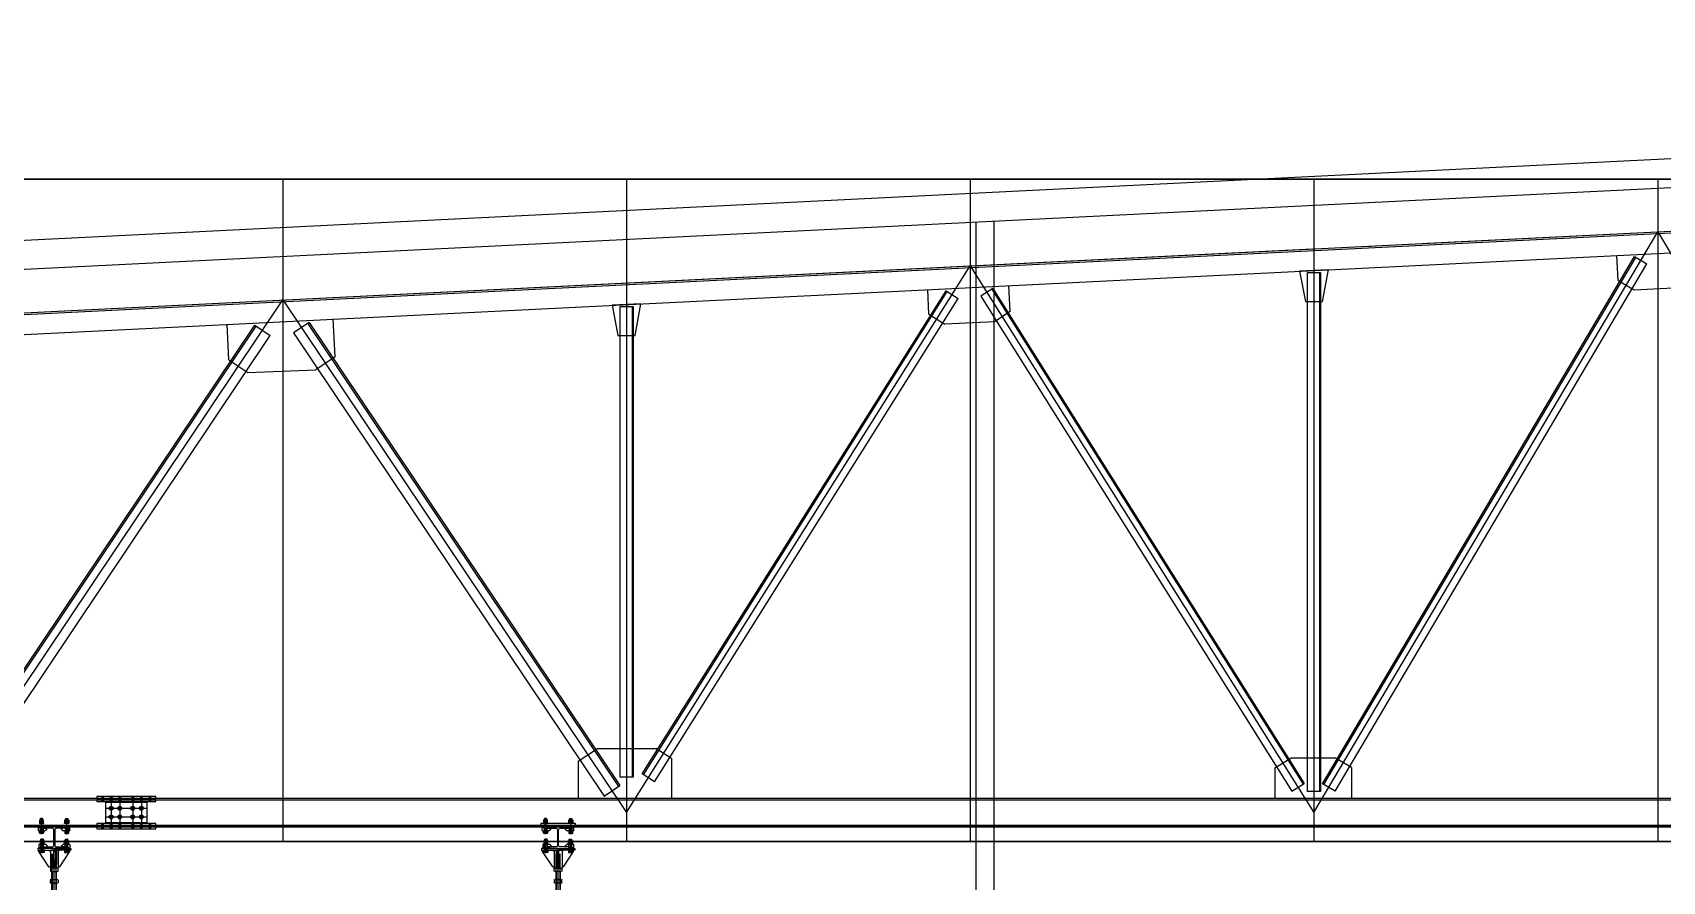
# Model space of a CAD drawing. Header units: millimetres. Extents: x 5349504 to 6791112, y -2212455 to -2153443.
# Drawn here: x 6301893 to 6313214, y -2189302 to -2183405 of the extents above; entities that cross this region are included whole.
import ezdxf
from ezdxf.xclip import XClip

# ---------------------------------------------------------------- set-up
doc = ezdxf.new("R2010")
doc.units = ezdxf.units.MM
doc.header["$LTSCALE"] = 400
doc.header["$XCLIPFRAME"] = 2
for name, pattern in [('CEN', [62, 60, -1, 0, -1]), ('CENTER', [50.8, 31.75, -6.35, 6.35, -6.35]), ('HIDDEN', [0.375, 0.25, -0.125])]:
    doc.linetypes.add(name, pattern=pattern)
doc.layers.get('0').update_dxf_attribs({"lineweight": 9})
doc.layers.get('DEFPOINTS').update_dxf_attribs({"color": 140})
for name, color, linetype in [('3ELEV', 3, 'Continuous'), ('4ELEV', 4, 'Continuous'), ('5ELEV', 5, 'Continuous'), ('BOLT', 5, 'Continuous'), ('CEN', 1, 'CEN'), ('EQUIP', 8, 'Continuous'), ('GRND', 8, 'Continuous'), ('GUSSET', 8, 'Continuous'), ('WAL', 3, 'Continuous')]:
    doc.layers.add(name, color=color, linetype=linetype)

# ---------------------------------------------------------------- blocks, each defined once
blk = doc.blocks.new('A$C245D25EF')
for p, q in [((0, 36), (0, 35)), ((2, 41), (14, 49)), ((24, 32), (6, 30)), ((55, 49), (14, 49)), ((21, 49), (51, 49)), ((26, 32), (24, 32)), ((26, 32), (26, 29)), ((49, 26), (29, 26)), ((52, 22), (49, 26)), ((55, 20), (54, 20)), ((58, 46), (58, 23))]:
    blk.add_line(p, q)
for centre, radius, start, end in [((5, 36), 5, 124.7787, 180), ((5, 35), 5, 180, 279.9262), ((29, 29), 3, 180, 270), ((54, 23), 3, 206.5651, 270), ((55, 46), 3, 0, 90), ((55, 23), 3, 270, 0)]:
    blk.add_arc(centre, radius, start, end)
at = {"layer": 'EQUIP'}
for p, q in [((26, 34), (26, 47)), ((46, 29), (27, 32)), ((36, 26), (36, 49)), ((45, 31), (45, 47)), ((49, 26), (48, 28))]:
    blk.add_line(p, q, dxfattribs=at)
blk.add_circle((36, 49), 0.2, dxfattribs=at)
for centre, radius, start, end in [((24, 47), 2, 0, 90), ((24, 34), 2, 262.7468, 0), ((47, 47), 2, 90, 180), ((47, 31), 2, 180, 249.9136), ((46, 26), 3, 26.5651, 82.7468)]:
    blk.add_arc(centre, radius, start, end, dxfattribs=at)
blk = doc.blocks.new('A$C09A963A0')
for p, q in [((3, 13), (24, 13)), ((7, 12), (7, 0)), ((21, 12), (21, 0))]:
    blk.add_line(p, q)
blk.add_lwpolyline([(0, 0), (0, 12, -0.309401), (7, 12, -0.154701), (21, 12, -0.309401), (28, 12), (28, 0), (0, 0)], format="xyb")
blk = doc.blocks.new('A$C24874AEF')
for p, q in [((20, 167, 0), (40, 167, 0)), ((20, 157, 0), (40, 157, 0)), ((22, 175, 0), (23, 176, 0)), ((22, 167, 0), (22, 175, 0)), ((38, 175, 0), (22, 175, 0)), ((37, 176, 0), (23, 176, 0)), ((23, 166, 0), (23, 158, 0)), ((38, 175, 0), (37, 176, 0)), ((37, 166, 0), (37, 158, 0)), ((38, 167, 0), (38, 175, 0)), ((210, 167, 0), (190, 167, 0)), ((210, 157, 0), (190, 157, 0)), ((192, 175, 0), (193, 176, 0)), ((192, 167, 0), (192, 175, 0)), ((192, 175, 0), (208, 175, 0)), ((193, 176, 0), (207, 176, 0)), ((193, 166, 0), (193, 158, 0)), ((208, 175, 0), (207, 176, 0)), ((207, 166, 0), (207, 158, 0)), ((208, 167, 0), (208, 175, 0)), ((8, 90), (8, 100)), ((78, -15), (8, 90)), ((27, 100), (31, 96)), ((29, 100), (33, 96)), ((78, 100), (88, 90)), ((153, 100), (143, 90)), ((153, -15), (223, 90)), ((201, 100), (197, 96)), ((203, 100), (199, 96)), ((223, 90), (223, 100)), ((78, -15), (88, -15)), ((153, -15), (143, -15))]:
    blk.add_line(p, q)
at = {"elevation": 0}
for points in [[(45, 141), (45, 144), (15, 144), (15, 141), (45, 141)], [(185, 141), (185, 144), (215, 144), (215, 141), (185, 141)]]:
    blk.add_lwpolyline(points, dxfattribs=at)
for points in [[(23, 166, 0.309401), (16, 166), (16, 158, 0.309401), (23, 158, 0.154701), (37, 158, 0.309401), (44, 158), (44, 166, 0.309401), (37, 166, 0.154701), (23, 166)], [(207, 166, -0.309401), (214, 166), (214, 158, -0.309401), (207, 158, -0.154701), (193, 158, -0.309401), (186, 158), (186, 166, -0.309401), (193, 166, -0.154701), (207, 166)]]:
    blk.add_lwpolyline(points, format="xyb", dxfattribs=at)
for points in [[(115, 112), (0, 112), (0, 100), (115, 100)], [(43, 100), (43, 96), (17, 96), (17, 100), (43, 100)], [(115, 112), (230, 112), (230, 100), (115, 100)], [(187, 100), (187, 96), (213, 96), (213, 100), (187, 100)]]:
    blk.add_lwpolyline(points)
for points in [[(88, 100), (88, 94), (82, 100)], [(143, 100), (149, 100), (143, 94)]]:
    blk.add_solid(points)
at = {"layer": 'EQUIP'}
for p, q in [((23, 176, 0), (23, 167, 0)), ((30, 78), (30, 176)), ((37, 176, 0), (37, 167, 0)), ((193, 176, 0), (193, 167, 0)), ((200, 78), (200, 176)), ((207, 176, 0), (207, 167, 0)), ((21, 112), (21, 100)), ((30, 111), (30, 97)), ((39, 112), (39, 100)), ((88, 100), (88, -25)), ((138, 100), (93, 100)), ((111, 90), (120, 90)), ((143, 100), (143, -25)), ((191, 112), (191, 100)), ((200, 111), (200, 97)), ((209, 112), (209, 100)), ((143, -25), (88, -25))]:
    blk.add_line(p, q, dxfattribs=at)
at = {"layer": 'EQUIP', "color": 3, "linetype": 'HIDDEN'}
for p, q in [((100, -25), (100, 100)), ((102, -25), (102, 100)), ((128, -25), (128, 100)), ((130, 100), (130, -25))]:
    blk.add_line(p, q, dxfattribs=at)
at = {"layer": 'EQUIP'}
blk.add_lwpolyline([(120, -15), (111, -15), (111, 100), (120, 100)], close=True, dxfattribs=at)
at = {"xscale": -1}
for name, p in [('A$C245D25EF', (66, 92, 0)), ('A$C09A963A0', (44, 144, 0))]:
    blk.add_blockref(name, p, dxfattribs=at)
for name, p in [('A$C245D25EF', (164, 92, 0)), ('A$C09A963A0', (186, 144, 0))]:
    blk.add_blockref(name, p)
at = {"extrusion": (0, 0, -1), "xscale": -1, "zscale": -1, "rotation": 180}
blk.add_blockref('A$C09A963A0', (-44, 96), dxfattribs=at)
at = {"extrusion": (0, 0, -1), "zscale": -1, "rotation": 180}
blk.add_blockref('A$C09A963A0', (-186, 96), dxfattribs=at)
blk = doc.blocks.new('A$C45230962')
at = {"color": 2, "linetype": 'HIDDEN'}
for p, q in [((-129, 148), (-127, 150)), ((-129, 92), (-129, 148)), ((-129, 148), (-99, 148)), ((-127, 150), (-101, 150)), ((-101, 150), (-99, 148)), ((-99, 148), (-99, 92)), ((-129, -92), (-129, -148)), ((-99, -148), (-99, -92)), ((-129, -148), (-99, -148)), ((-129, -148), (-127, -150)), ((-127, -150), (-101, -150)), ((-101, -150), (-99, -148))]:
    blk.add_line(p, q, dxfattribs=at)
at = {"color": 1, "linetype": 'CENTER'}
blk.add_line((-114, -153), (-114, 152), dxfattribs=at)
for p, q in [((-140, -10), (-140, 10)), ((-134, 68), (-94, 68)), ((-134, 12), (-94, 12)), ((-129, -68), (-129, 68)), ((-127, 70), (-127, 92)), ((-127, 10), (-127, -12)), ((-100, 70), (-100, 92)), ((-100, 10), (-100, -12)), ((-99, -68), (-99, 68)), ((-87, 10), (-87, -10)), ((-134, -12), (-94, -12)), ((-134, -68), (-94, -68)), ((-127, -70), (-127, -92)), ((-100, -70), (-100, -92))]:
    blk.add_line(p, q)
for points in [[(-140, 92), (-140, 70, 0.309401), (-127, 70, 0.154701), (-100, 70, 0.309401), (-87, 70), (-87, 92), (-140, 92)], [(-140, -92), (-140, -70, -0.309401), (-127, -70, -0.154701), (-100, -70, -0.309401), (-87, -70), (-87, -92), (-140, -92)]]:
    blk.add_lwpolyline(points, format="xyb")
for centre, radius, start, end in [((-134, 0), 11.8, 55.6158, 124.3842), ((-114, -32), 43.9, 72.412, 107.588), ((-94, 0), 11.8, 55.6158, 124.3842), ((-134, 0), 11.8, 235.6158, 304.3842), ((-114, 32), 43.9, 252.412, 287.588), ((-94, 0), 11.8, 235.6158, 304.3842)]:
    blk.add_arc(centre, radius, start, end)
at = {"layer": 'EQUIP', "color": 2, "linetype": 'HIDDEN'}
for p, q in [((-127, 92), (-127, 150)), ((-101, 92), (-101, 150)), ((-127, -92), (-127, -150)), ((-101, -92), (-101, -150))]:
    blk.add_line(p, q, dxfattribs=at)
at = {"layer": 'EQUIP'}
for p, q in [((-88, 92), (-140, 92)), ((-127, 68), (-127, -68)), ((-101, 68), (-101, -68)), ((-88, -92), (-140, -92))]:
    blk.add_line(p, q, dxfattribs=at)
blk = doc.blocks.new('BL-EQ-SECT_1_20230313')
at = {"layer": 'EQUIP'}
for p, q in [((64396, 12253), (64156, 12253)), ((64178, 12301, -13027), (64199, 12301, -13027)), ((64178, 12291, -13027), (64199, 12291, -13027)), ((64180, 12236), (64180, 12224)), ((64181, 12309), (64182, 12310)), ((64181, 12301, -13027), (64181, 12309)), ((64197, 12309), (64181, 12309)), ((64182, 12310), (64182, 12301, -13027)), ((64196, 12310), (64182, 12310)), ((64182, 12300, -13027), (64182, 12292, -13027)), ((64189, 12202), (64189, 12310, 0)), ((64189, 12235), (64189, 12221)), ((64196, 12310), (64196, 12301, -13027)), ((64197, 12309), (64196, 12310)), ((64196, 12300, -13027), (64196, 12292, -13027)), ((64197, 12301, -13027), (64197, 12309)), ((64198, 12236), (64198, 12224)), ((64374, 12301, -13027), (64353, 12301, -13027)), ((64374, 12291, -13027), (64353, 12291, -13027)), ((64355, 12236), (64355, 12224)), ((64356, 12309), (64357, 12310)), ((64356, 12301, -13027), (64356, 12309)), ((64356, 12309), (64372, 12309)), ((64357, 12310), (64357, 12301, -13027)), ((64357, 12310), (64371, 12310)), ((64357, 12300, -13027), (64357, 12292, -13027)), ((64364, 12202), (64364, 12310, 0)), ((64364, 12235), (64364, 12221)), ((64371, 12310), (64371, 12301, -13027)), ((64372, 12309), (64371, 12310)), ((64371, 12300, -13027), (64371, 12292, -13027)), ((64372, 12301, -13027), (64372, 12309)), ((64373, 12236), (64373, 12224)), ((67656, 12253), (67896, 12253)), ((67678, 12301, -13027), (67699, 12301, -13027)), ((67678, 12291, -13027), (67699, 12291, -13027)), ((67680, 12236), (67680, 12224)), ((67681, 12309), (67682, 12310)), ((67681, 12301, -13027), (67681, 12309)), ((67697, 12309), (67681, 12309)), ((67682, 12310), (67682, 12301, -13027)), ((67696, 12310), (67682, 12310)), ((67682, 12300, -13027), (67682, 12292, -13027)), ((67689, 12202), (67689, 12310, 0)), ((67689, 12235), (67689, 12221)), ((67696, 12310), (67696, 12301, -13027)), ((67697, 12309), (67696, 12310)), ((67696, 12300, -13027), (67696, 12292, -13027)), ((67697, 12301, -13027), (67697, 12309)), ((67698, 12236), (67698, 12224)), ((67874, 12301, -13027), (67853, 12301, -13027)), ((67874, 12291, -13027), (67853, 12291, -13027)), ((67855, 12236), (67855, 12224)), ((67856, 12309), (67857, 12310)), ((67856, 12301, -13027), (67856, 12309)), ((67856, 12309), (67872, 12309)), ((67857, 12310), (67857, 12301, -13027)), ((67857, 12310), (67871, 12310)), ((67857, 12300, -13027), (67857, 12292, -13027)), ((67864, 12202), (67864, 12310, 0)), ((67864, 12235), (67864, 12221)), ((67871, 12310), (67871, 12301, -13027)), ((67872, 12309), (67871, 12310)), ((67871, 12300, -13027), (67871, 12292, -13027)), ((67872, 12301, -13027), (67872, 12309)), ((67873, 12236), (67873, 12224)), ((64186, 12224), (64190, 12220)), ((64188, 12224), (64192, 12220)), ((64365, 12224), (64361, 12220)), ((64367, 12224), (64363, 12220)), ((67686, 12224), (67690, 12220)), ((67688, 12224), (67692, 12220)), ((67865, 12224), (67861, 12220)), ((67867, 12224), (67863, 12220)), ((64259, 11966, -13027), (64259, 11971, -13027)), ((64259, 11971, -13027), (64294, 11971, -13027)), ((64294, 11966, -13027), (64294, 11971, -13027)), ((67794, 11971, -13027), (67759, 11971, -13027)), ((67759, 11966, -13027), (67759, 11971, -13027)), ((67794, 11966, -13027), (67794, 11971, -13027))]:
    blk.add_line(p, q, dxfattribs=at)
at = {"layer": 'EQUIP', "elevation": -13027}
blk.add_lwpolyline([(64156, 12275), (64396, 12275), (64396, 12263), (64156, 12263)], close=True, dxfattribs=at)
at = {"layer": 'EQUIP'}
for points, elevation in [([(64204, 12275), (64204, 12278), (64174, 12278), (64174, 12275), (64204, 12275)], -13027), ([(64349, 12275), (64349, 12278), (64379, 12278), (64379, 12275), (64349, 12275)], -13027), ([(67704, 12275), (67704, 12278), (67674, 12278), (67674, 12275), (67704, 12275)], -13027), ([(67849, 12275), (67849, 12278), (67879, 12278), (67879, 12275), (67849, 12275)], -13027), ([(64202, 12224), (64202, 12220), (64175, 12220), (64175, 12224), (64202, 12224)], 0), ([(64350, 12224), (64350, 12220), (64377, 12220), (64377, 12224), (64350, 12224)], 0), ([(67702, 12224), (67702, 12220), (67675, 12220), (67675, 12224), (67702, 12224)], 0), ([(67850, 12224), (67850, 12220), (67877, 12220), (67877, 12224), (67850, 12224)], 0)]:
    blk.add_lwpolyline(points, dxfattribs=dict(at, elevation=elevation))
at = {"layer": 'EQUIP', "elevation": -13027}
for points in [[(64182, 12300, 0.309401), (64175, 12300), (64175, 12292, 0.309401), (64182, 12292, 0.154701), (64196, 12292, 0.309401), (64203, 12292), (64203, 12300, 0.309401), (64196, 12300, 0.154701), (64182, 12300)], [(64371, 12300, -0.309401), (64378, 12300), (64378, 12292, -0.309401), (64371, 12292, -0.154701), (64357, 12292, -0.309401), (64350, 12292), (64350, 12300, -0.309401), (64357, 12300, -0.154701), (64371, 12300)], [(67682, 12300, 0.309401), (67675, 12300), (67675, 12292, 0.309401), (67682, 12292, 0.154701), (67696, 12292, 0.309401), (67703, 12292), (67703, 12300, 0.309401), (67696, 12300, 0.154701), (67682, 12300)], [(67871, 12300, -0.309401), (67878, 12300), (67878, 12292, -0.309401), (67871, 12292, -0.154701), (67857, 12292, -0.309401), (67850, 12292), (67850, 12300, -0.309401), (67857, 12300, -0.154701), (67871, 12300)]]:
    blk.add_lwpolyline(points, format="xyb", dxfattribs=at)
at = {"layer": 'EQUIP'}
for points in [[(64276, 12103), (64201, 12103), (64201, 12113), (64262, 12113, 0.414214), (64273, 12124), (64273, 12232, 0.414214), (64262, 12243), (64201, 12243), (64201, 12253), (64351, 12253), (64351, 12243), (64291, 12243, 0.414214), (64280, 12232), (64280, 12124, 0.414214), (64291, 12113), (64351, 12113), (64351, 12103), (64276, 12103)], [(67776, 12103), (67851, 12103), (67851, 12113), (67791, 12113, -0.414214), (67780, 12124), (67780, 12232, -0.414214), (67791, 12243), (67851, 12243), (67851, 12253), (67701, 12253), (67701, 12243), (67762, 12243, -0.414214), (67773, 12232), (67773, 12124, -0.414214), (67762, 12113), (67701, 12113), (67701, 12103), (67776, 12103)]]:
    blk.add_lwpolyline(points, format="xyb", dxfattribs=at)
at = {"layer": 'EQUIP', "rotation": 180}
for p in [(64225, 12273), (67725, 12273)]:
    blk.add_blockref('A$C245D25EF', p, dxfattribs=at)
at = {"layer": 'EQUIP', "xscale": -1}
for name, p in [('A$C09A963A0', (64203, 12278, -13027)), ('A$C09A963A0', (67703, 12278, -13027)), ('A$C24874AEF', (67891, 11991)), ('A$C45230962', (67663, 11874, -13027))]:
    blk.add_blockref(name, p, dxfattribs=at)
at = {"layer": 'EQUIP', "xscale": -1, "rotation": 180}
for p in [(64328, 12273), (67828, 12273)]:
    blk.add_blockref('A$C245D25EF', p, dxfattribs=at)
at = {"layer": 'EQUIP'}
for name, p in [('A$C09A963A0', (64350, 12278, -13027)), ('A$C09A963A0', (67850, 12278, -13027)), ('A$C24874AEF', (64161, 11991)), ('A$C45230962', (64390, 11874, -13027))]:
    blk.add_blockref(name, p, dxfattribs=at)
at = {"layer": 'EQUIP', "extrusion": (0, 0, -1), "xscale": -1, "zscale": -1, "rotation": 180}
for p in [(-64203, 12220), (-67703, 12220)]:
    blk.add_blockref('A$C09A963A0', p, dxfattribs=at)
at = {"layer": 'EQUIP', "extrusion": (0, 0, -1), "zscale": -1, "rotation": 180}
for p in [(-64350, 12220), (-67850, 12220)]:
    blk.add_blockref('A$C09A963A0', p, dxfattribs=at)
blk = doc.blocks.new('SPLICE_H200_S')
at = {"layer": 'BOLT', "const_width": 20}
for points in [[(-165, 76), (-165, 112)], [(-105, 76), (-105, 112)], [(-45, 76), (-45, 112)], [(45, 76), (45, 112)], [(105, 76), (105, 112)], [(165, 76), (165, 112)], [(-165, -112), (-165, -76)], [(-105, -112), (-105, -76)], [(-45, -112), (-45, -76)], [(45, -112), (45, -76)], [(105, -112), (105, -76)], [(165, -112), (165, -76)]]:
    blk.add_lwpolyline(points, dxfattribs=at)
at = {"layer": 'BOLT'}
for points in [[(205, 112), (-205, 112), (-205, 100), (205, 100)], [(205, 88), (-205, 88), (-205, 76), (205, 76)], [(145, 70), (-145, 70), (-145, -70), (145, -70)], [(-115, 24), (-105, 18), (-95, 24), (-95, 36), (-105, 42), (-115, 36)], [(-55, 24), (-45, 18), (-35, 24), (-35, 36), (-45, 42), (-55, 36)], [(35, 24), (45, 18), (55, 24), (55, 36), (45, 42), (35, 36)], [(95, 24), (105, 18), (115, 24), (115, 36), (105, 42), (95, 36)], [(205, -76), (-205, -76), (-205, -88), (205, -88)], [(205, -100), (-205, -100), (-205, -112), (205, -112)], [(-115, -36), (-105, -42), (-95, -36), (-95, -24), (-105, -18), (-115, -24)], [(-55, -36), (-45, -42), (-35, -36), (-35, -24), (-45, -18), (-55, -24)], [(35, -36), (45, -42), (55, -36), (55, -24), (45, -18), (35, -24)], [(95, -36), (105, -42), (115, -36), (115, -24), (105, -18), (95, -24)]]:
    blk.add_lwpolyline(points, close=True, dxfattribs=at)
for centre, radius in [((-105, 30), 14), ((-105, 30), 10), ((-45, 30), 14), ((-45, 30), 10), ((45, 30), 14), ((45, 30), 10), ((105, 30), 14), ((105, 30), 10), ((-105, -30), 14), ((-105, -30), 10), ((-45, -30), 14), ((-45, -30), 10), ((45, -30), 14), ((45, -30), 10), ((105, -30), 14), ((105, -30), 10)]:
    blk.add_circle(centre, radius, dxfattribs=at)
at = {"layer": 'DEFPOINTS'}
for p, q in [((-145, 30), (145, 30)), ((-105, 70), (-105, -70)), ((-45, 70), (-45, -70)), ((45, 70), (45, -70)), ((105, 70), (105, -70)), ((-145, -30), (145, -30))]:
    blk.add_line(p, q, dxfattribs=at)
blk = doc.blocks.new('BL-ROOF_SECT_1')
at = {"layer": '5ELEV'}
for p, q in [((39200, 3543), (58278, 4489)), ((39200, 3531), (58278, 4477)), ((39200, 3393), (58285, 4339)), ((48789, 3851), (48789, 246)), ((50977, 3962), (51063, 3911)), ((46520, 3741), (46436, 3688)), ((46194, 3725), (46279, 3672)), ((44014, 3615), (44014, 345)), ((41392, 3487), (41500, 3414)), ((41770, 3505), (41662, 3433)), ((44169, 314), (44084, 368)), ((43820, 215), (43928, 287)), ((48597, 249), (48682, 302)), ((48896, 249), (48810, 300)), ((39200, 188), (58300, 188)), ((39200, 12), (58300, 12))]:
    blk.add_line(p, q, dxfattribs=at)
for points in [[(48705, 3851), (48795, 3851), (48795, 246), (48705, 246)], [(43930, 3615), (44020, 3615), (44020, 345), (43930, 345)], [(39200, 200), (58300, 200), (58300, 0), (39200, 0)]]:
    blk.add_lwpolyline(points, close=True, dxfattribs=at)
for points in [[(48810, 300), (50977, 3962)], [(48819, 294), (50986, 3957)], [(48896, 249), (51063, 3911)], [(46520, 3741), (48682, 302)], [(44084, 368), (46194, 3725)], [(44093, 362), (46203, 3719)], [(44169, 314), (46279, 3672)], [(46436, 3688), (48597, 249)], [(46512, 3736), (48674, 297)], [(39247, 287), (41392, 3487)], [(39257, 281), (41402, 3480)], [(39355, 215), (41500, 3414)], [(41662, 3433), (43820, 215)], [(41760, 3499), (43918, 281)], [(41770, 3505), (43928, 287)]]:
    blk.add_lwpolyline(points, dxfattribs=at)
at = {"layer": 'CEN'}
for p, q in [((43975, 5518), (43975, -1487)), ((48750, 5518), (48750, -1487))]:
    blk.add_line(p, q, dxfattribs=at)
for points in [[(0, 1600), (58500, 4500), (107500, 1600)], [(39200, 100), (41588, 3662), (43975, 100), (46362, 3898), (48750, 100), (51138, 4135), (53525, 100), (55912, 4372), (58300, 100)]]:
    blk.add_lwpolyline(points, dxfattribs=at)
at = {"layer": 'DEFPOINTS'}
for p, q in [((41588, 5518), (41588, -1487)), ((46362, 5518), (46362, -1487)), ((51138, 5518), (51138, -1487))]:
    blk.add_line(p, q, dxfattribs=at)
blk.add_lwpolyline([(0, 0), (107500, 0), (107500, 4500), (0, 4500)], close=True, dxfattribs=at)
at = {"layer": 'GUSSET'}
for p, q in [((50862, 3797), (50854, 3971)), ((46640, 3580), (46631, 3761)), ((50862, 3797), (50974, 3731)), ((50974, 3731), (51292, 3747)), ((46075, 3563), (46067, 3733)), ((41950, 3265), (41937, 3529)), ((46075, 3563), (46185, 3494)), ((46530, 3510), (46185, 3494)), ((46640, 3580), (46530, 3510)), ((41213, 3246), (41200, 3492)), ((41213, 3246), (41345, 3157)), ((41345, 3157), (41817, 3176)), ((41950, 3265), (41817, 3176)), ((43640, 456), (43773, 545)), ((43640, 456), (43640, 200)), ((43773, 545), (44178, 545)), ((44288, 476), (44178, 545)), ((44288, 476), (44288, 200)), ((48478, 410), (48588, 479)), ((48899, 479), (48588, 479)), ((49011, 413), (48899, 479)), ((48478, 410), (48478, 200)), ((49011, 413), (49011, 200))]:
    blk.add_line(p, q, dxfattribs=at)
for points in [[(48810, 3651), (48850, 3871), (48650, 3862), (48690, 3651), (48810, 3651)], [(44035, 3415), (44075, 3635), (43875, 3625), (43915, 3415), (44035, 3415)]]:
    blk.add_lwpolyline(points, dxfattribs=at)
at = {"layer": '4ELEV'}
blk.add_blockref('SPLICE_H200_S', (40500, 100), dxfattribs=at)

msp = doc.modelspace()

# ---------------------------------------------------------------- linework, layer by layer
at = {"layer": '3ELEV'}
for p, q in [((6320544, -2183923), (6261419, -2186854)), ((6320544, -2184123), (6261419, -2187054))]:
    msp.add_line(p, q, dxfattribs=at)
at = {"layer": 'CEN'}
msp.add_line((6396932, -2184424), (6234215, -2184424), dxfattribs=at)
msp.add_lwpolyline([(6262044, -2187324), (6320544, -2184424)], dxfattribs=at)
at = {"layer": 'DEFPOINTS'}
msp.add_line((5349504, -2188924), (6791112, -2188924), dxfattribs=at)

# ---------------------------------------------------------------- next in the draw order: block references
at = {"layer": 'GRND', "xscale": -1}
msp.add_blockref('BL-EQ-SECT_1_20230313', (6369820, -2201176), dxfattribs=at)

# ---------------------------------------------------------------- next in the draw order: linework, layer by layer
at = {"layer": 'DEFPOINTS'}
msp.add_lwpolyline([(6359544, -2189024), (6262044, -2189024), (6262044, -2184424), (6359544, -2184424)], close=True, dxfattribs=at)
at = {"layer": 'WAL', "ltscale": 1000}
for p, q in [((6308444, -2184723), (6308444, -2197924)), ((6308569, -2184717), (6308569, -2197924))]:
    msp.add_line(p, q, dxfattribs=at)

# ---------------------------------------------------------------- next in the draw order: block references
at = {"layer": '5ELEV'}
ref = msp.add_blockref('BL-ROOF_SECT_1', (6262044, -2188924), dxfattribs=at)
XClip(ref).set_block_clipping_path([(0, -100), (97500, 4500)])

doc.saveas('drawing.dxf')
